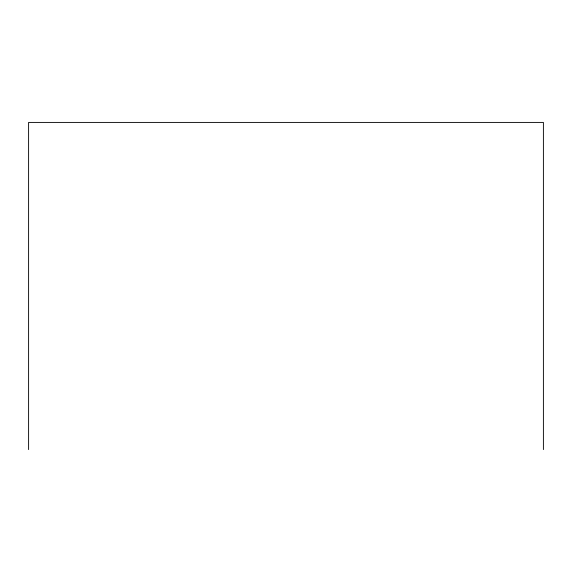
<?xml version="1.0" encoding="UTF-8"?>
<svg xmlns="http://www.w3.org/2000/svg" width="572" height="572" viewBox="0 0 572 572"><rect width="100%" height="100%" fill="white"/><g stroke="black" fill="none" stroke-linecap="round" stroke-linejoin="round"><path stroke-width="0.86" d="M543.4 449.585L543.4 122.415L28.6 122.415L28.6 449.585"/></g></svg>
